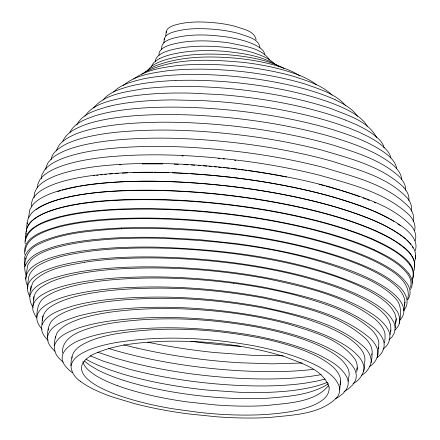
<?xml version="1.0" encoding="UTF-8"?>
<svg xmlns="http://www.w3.org/2000/svg" width="440" height="440" viewBox="0 0 440 440"><rect width="100%" height="100%" fill="white"/><g stroke="black" fill="none" stroke-linecap="round" stroke-linejoin="round"><path stroke-width="0.66" d="M356.851 370.057A181.615 47.333 6.3 0 0 354.827 358.919C339.097 338.245 311.85 331.534 288.266 323.994A130.911 34.117 6.3 0 0 227.48 312.395C188.529 307.868 148.951 306.807 110.033 312.191A181.61 47.333 6.3 0 0 79.635 319.011C71.412 322.014 62.64 325.408 57.167 332.613C54.285 339.257 52.861 347.666 56.133 354.409A144.337 37.615 6.3 0 0 63.206 362.12M55.358 337.937L55.369 336.743M404.817 303.281A173.641 45.254 6.3 0 0 404.899 302.077C404.465 293.216 397.276 286.891 390.825 281.738A199.65 52.036 6.3 0 0 363.22 266.376C345.384 258.698 326.799 252.945 308.017 248.089A187.083 48.758 6.3 0 0 237.567 234.707L199.667 230.637L162.355 228.586A199.579 52.014 6.3 0 0 110.473 229.361C85.971 231.451 60.489 233.415 38.121 244.514C26.224 249.585 22.039 264.418 26.285 275.82M25.85 259.105L25.872 257.857M37.571 187.946L37.615 185.455M256.091 39.825C254.711 30.811 242.66 29.145 235.554 26.439A38.792 10.109 6.3 0 0 218.526 23.188C203.72 21.615 188.281 20.9 173.888 25.361A58.267 15.186 6.3 0 0 167.437 29.145L166.265 31.383L165.776 35.855M166.227 32.571L166.265 31.383M84.667 262.224C66.913 265.798 46.453 267.999 33.275 281.76C29.596 289.405 27.671 300.207 33.27 307.439M30.811 290.351L31.037 286.275M369.556 366.603C374.451 363.396 378.334 358.017 377.889 351.945A191.45 49.896 6.3 0 0 370.398 338.492C340.934 313.352 301.152 305.503 264.358 297.275C213.626 287.936 161.634 284.444 110.187 288.822A191.455 49.896 6.3 0 0 75.471 294.069C60.726 296.995 22.858 308.368 42.24 329.307M377.603 356.208L378.873 343.007A191.45 49.896 6.3 0 0 371.382 329.549C350.141 310.519 321.684 302.594 294.861 294.927A154.594 40.293 6.3 0 0 233.58 283.228M394.928 330.094A171.1 44.594 6.3 0 0 399.372 323.219L399.745 317.752L397.738 312.103L393.465 306.312A198.743 51.799 6.3 0 0 368.17 288.794C302.44 258.621 229.031 249.854 157.427 247.176A198.891 51.838 6.3 0 0 105.21 248.463C87.137 249.992 69.003 252.247 51.601 257.548A170.814 44.517 6.3 0 0 29.744 269.44C25.537 273.955 24.31 281.193 28.012 286.368M259.957 47.938C259.177 38.417 246.367 36.454 239.113 33.605A41.014 10.692 6.3 0 0 218.977 29.772C203.302 28.248 186.923 27.544 171.76 32.544A62.706 16.341 6.3 0 0 166.007 35.865L164.357 38.467L163.862 42.938M45.881 169.406L46.101 166.848L48.175 162.465L51.887 158.378A176.561 46.013 6.3 0 1 106.42 141.059C149.023 136.076 192.137 137.979 234.68 142.643A189.987 49.517 6.3 0 1 332.084 161.238C358.627 169.857 388.278 177.309 407.814 198.583A176.556 46.013 6.3 0 1 411.301 211.167M34.045 197.61L34.469 192.907L36.641 188.419A182.644 47.602 6.3 0 1 97.691 166.359C142.016 161.31 186.852 163.361 231.088 168.273A200.376 52.223 6.3 0 1 332.233 187.578C360.025 196.531 390.945 204.281 411.609 226.281A182.649 47.602 6.3 0 1 415.173 240.796M164.225 39.853L164.357 38.467M25.438 237.407L26.598 228.492L28.859 224.246M26.664 227.233L27.154 222.761L28.358 217.948L31.46 213.384A183.095 47.718 6.3 0 1 101.613 192.159C124.19 190.218 146.878 190.036 169.516 190.828A201.218 52.437 6.3 0 1 372.048 229.493C384.527 235.015 397.073 241.104 407.16 250.487M28.54 217.833L29.871 209.407L32.95 204.578A183.782 47.9 6.3 0 1 109.389 182.523C140.553 180.306 171.859 181.154 202.978 183.623A202.004 52.646 6.3 0 1 350.768 211.833C370.101 218.664 389.862 226.006 405.922 239.124A183.782 47.9 6.3 0 1 415.36 258.269M25.658 279.158L27.616 265.216L30.718 260.497A170.814 44.517 6.3 0 1 52.58 248.606C69.982 243.304 88.116 241.049 106.194 239.525A198.891 51.838 6.3 0 1 158.406 238.233C230.01 240.917 303.418 249.678 369.149 279.851A198.743 51.799 6.3 0 1 394.449 297.368C402.204 304.53 400.901 313.841 399.372 323.219M30.129 296.654C26.296 291.77 27.522 285.307 28.298 279.648C28.55 273.559 33.011 269.044 37.758 265.788C54.175 256.256 73.414 253.578 91.922 250.954A197.582 51.497 6.3 0 1 140.465 247.995C171.622 247.72 202.774 249.728 233.679 253.671A175.835 45.826 6.3 0 1 305.63 267.399C328.268 273.499 350.818 280.759 371.393 292.177A197.588 51.497 6.3 0 1 391.611 308.165L394.867 313.451L396.209 318.67L394.565 332.514L391.848 337.216L388.96 339.84M41.448 178.799L41.894 174.74L44.836 169.626A179.245 46.717 6.3 0 1 108.548 148.693C153.918 144.215 199.7 146.74 244.844 152.405A194.194 50.611 6.3 0 1 324.275 167.662C353.969 176.814 387.536 184.426 409.662 207.806A179.119 46.684 6.3 0 1 413.155 221.293M33.028 305.564L34.007 296.62M36.669 317.906C37.01 310.189 37.879 301.455 45.238 297.077C54.582 290.763 65.615 287.755 76.45 285.125A191.455 49.896 6.3 0 1 111.172 279.879C151.927 276.298 193.034 278.053 233.58 283.234M48.081 340.236L47.119 339.394A153.692 40.056 6.3 0 1 42.031 324.742C41.822 317.884 43.945 311.058 49.99 307.214C57.255 302.275 65.615 299.409 73.992 296.973A188.535 49.137 6.3 0 1 110.941 290.433C161.75 285.5 213.191 288.772 263.346 297.968C299.096 306.136 338.437 313.478 366.273 339.174A188.524 49.132 6.3 0 1 372.036 353.865C372.224 362.302 369.341 371.052 361.559 375.315M54.995 351.219A149.441 38.946 6.3 0 1 48.131 342.177C46.827 335.066 47.311 326.618 51.876 320.716C58.713 313.88 68.085 310.618 77.094 307.742A185.35 48.306 6.3 0 1 109.214 301.356C159.819 295.427 211.261 298.502 261.3 307.632C283.673 312.02 305.899 317.708 326.97 326.535C339.449 332.206 352.457 338.476 361.163 349.454A185.372 48.312 6.3 0 1 364.606 362.461C365.195 371.217 360.965 379.682 352.995 383.625M62.524 353.056C61.589 340.956 73.079 333.982 83.028 330.445A177.073 46.151 6.3 0 1 111.331 323.175C159.621 315.716 209.094 318.45 257.043 327.074C278.52 331.326 299.904 336.842 319.875 345.966C330.484 351.357 342.161 357.324 347.881 368.33A177.067 46.151 6.3 0 1 348.81 376.86L348.32 381.326M80.476 381.387C71.638 375.436 69.262 366.988 72.017 356.857C73.865 348.2 82.891 344.086 90.217 340.83A171.705 44.754 6.3 0 1 114.043 334.158C164.995 325.292 217.575 328.999 267.954 339.62C285.527 343.8 303.034 348.981 319.099 357.385C327.393 362.192 336.617 367.73 340.098 377.195A171.699 44.748 6.3 0 1 340.021 384.648M161.436 49.61L162.113 45.117L163.928 42.68A68.492 17.853 6.3 0 1 171.875 38.605C189.849 33.523 208.972 34.507 227.282 37.042C236.814 38.621 246.373 40.783 255.14 44.957C259.055 47.141 264.346 49.764 264.71 54.83M339.669 389.923L340.648 380.98M356.736 372.13L357.225 367.659M384.566 342.859L385.055 338.388L384.995 333.828A193.847 50.523 6.3 0 0 374.902 318.918C344.003 295.207 304.562 286.847 267.284 278.74C219.23 269.836 170.137 266.162 121.314 268.78A194.024 50.567 6.3 0 0 78.045 273.922C65.104 276.733 51.739 279.796 40.7 287.469A161.315 42.042 6.3 0 0 33.754 299.866M390.363 334.499L390.852 330.027L390.715 325.232L388.944 320.513A195.965 51.073 6.3 0 0 373.208 304.981C351.566 291.06 326.711 283.245 302.066 276.529A169.246 44.11 6.3 0 0 233.756 263.494C198.891 259.028 163.686 257.054 128.546 258.28A195.965 51.073 6.3 0 0 84.662 262.224M399.955 320.089A173.641 45.254 6.3 0 0 403.92 311.02L404.899 302.077M407.66 299.062C410.795 287.425 401.704 277.816 392.865 271.739C378.521 261.899 362.307 255.277 346.011 249.425C292.149 231.33 235.455 222.965 178.882 219.61A199.887 52.096 6.3 0 0 122.634 219.038C98.538 220.181 74.179 222.112 51.013 229.284C40.568 233.211 26.147 238.486 25.13 251.482M412.198 283.008L412.687 278.537M415.146 260.134L415.635 255.662M414.167 270.413L414.656 265.942M51.056 159.671C52.135 151.839 60.022 147.406 66.352 143.968A173.168 45.133 6.3 0 1 115.115 132.38C158.884 127.941 203.071 130.345 246.642 135.784A185.73 48.406 6.3 0 1 322.141 150.194C350.652 158.708 381.827 166.254 403.876 187.501M395.549 323.57L396.209 318.67M27.319 288.585C27.863 279.444 36.713 274.335 44.11 270.837C59.004 264.649 75.031 261.982 90.937 259.897A197.582 51.491 6.3 0 1 139.486 256.938C170.643 256.658 201.795 258.671 232.7 262.614A175.835 45.826 6.3 0 1 304.651 276.342C327.289 282.436 349.839 289.696 370.414 301.12A197.588 51.497 6.3 0 1 390.627 317.103L393.888 322.394L395.23 327.613M47.328 337.821C49.605 324.566 65.263 320.595 76.114 316.685A185.35 48.306 6.3 0 1 108.24 310.305C158.846 304.365 210.281 307.45 260.321 316.569C282.695 320.964 304.92 326.651 325.991 335.478C338.47 341.149 351.472 347.418 360.179 358.391A185.372 48.312 6.3 0 1 363.622 371.399M25.262 241.197C28.38 225.539 47.119 221.326 60.142 217.179C89.194 210.205 119.257 209.094 149.012 209.115A200.42 52.234 6.3 0 1 204.144 211.822L222.827 213.686A196.02 51.084 6.3 0 1 312.879 229.708L329.076 234.108L343.921 238.716A200.398 52.228 6.3 0 1 381.684 254.199C391.809 259.809 402.418 265.887 408.848 275.858A178.701 46.574 6.3 0 1 410.388 287.419M26.175 231.704L26.625 229.9M26.928 228.696L27.379 226.886L30.481 222.327A183.095 47.718 6.3 0 1 100.634 201.097C123.211 199.161 145.899 198.974 168.531 199.766A201.218 52.443 6.3 0 1 371.074 238.436M71.033 365.8C72.886 357.137 81.906 353.023 89.238 349.767A171.705 44.748 6.3 0 1 113.069 343.101C159.594 334.934 207.521 337.541 253.841 345.802C275.913 350.218 298.04 355.9 318.12 366.327C326.414 371.135 335.638 376.673 339.119 386.139A171.699 44.748 6.3 0 1 337.243 397.111C320.293 414.87 292.391 414.854 269.632 417.489A130.246 33.941 6.3 0 1 216.359 416.768L188.177 413.875A133.359 34.755 6.3 0 1 134.673 403.667L112.184 396.902A130.246 33.946 6.3 0 1 80.471 381.387M151.448 66.891C152.361 62.777 156.255 60.363 159.731 58.542M371.646 355.009L372.031 353.865M56.491 150.882C58.68 142.093 67.645 137.687 75.213 134.233A169.604 44.204 6.3 0 1 123.635 124.009C158.961 120.813 194.557 122.155 229.806 125.675A180.351 47.003 6.3 0 1 335.791 145.904C358.067 153.203 381.661 160.457 399.295 176.632A169.604 44.204 6.3 0 1 405.598 190.234M390.429 331.177L390.852 330.027M69.905 132.391C74.503 122.656 86.042 119.047 95.469 115.654A160.485 41.828 6.3 0 1 146.465 107.789C174.922 106.26 203.467 107.448 231.814 110.27A168.047 43.797 6.3 0 1 332.035 129.399C350.724 135.328 369.694 141.84 385.709 153.456A160.485 41.828 6.3 0 1 396.666 168.394M378.092 348.436L378.582 347.264M37.626 184.828L39.595 180.186A181.291 47.245 6.3 0 1 105.177 157.179C152.669 152.477 200.613 155.304 247.836 161.513A197.918 51.579 6.3 0 1 319.374 175.17C350.746 184.25 385.044 192.203 409.475 215.264A181.286 47.245 6.3 0 1 414.579 230.681M84.904 116.248C93.505 103.169 111.001 100.639 125.136 97.257A148.495 38.698 6.3 0 1 190.432 93.115L221.007 94.672A152.048 39.628 6.3 0 1 345.29 120.016M54.39 345.686C57.888 335.395 69.427 331.502 78.661 327.954A181.61 47.328 6.3 0 1 109.059 321.134C158.604 314.479 209.143 317.372 258.22 326.277C280.126 330.589 301.906 336.182 322.427 345.114C334.07 350.675 346.478 356.802 353.848 367.862A181.615 47.333 6.3 0 1 355.278 380.76L352.726 384.857L348.931 388.459L344.091 391.584M76.824 124.9C82.72 113.075 97.405 109.813 109.032 106.321M24.893 266.8C29.244 254.309 43.675 250.245 54.967 246.461C72.765 241.654 91.146 239.591 109.494 238.299A199.573 52.014 6.3 0 1 161.376 237.529L198.682 239.575L236.588 243.65A187.088 48.758 6.3 0 1 307.038 257.031C325.815 261.888 344.405 267.636 362.236 275.319A199.65 52.03 6.3 0 1 389.846 290.675C396.297 295.829 403.48 302.159 403.92 311.02M30.058 295.218C33.231 286.423 42.587 282.464 50.584 279.12C61.298 275.286 72.468 272.976 83.683 271.161A195.971 51.073 6.3 0 1 127.562 267.218C162.701 265.997 197.912 267.971 232.777 272.437A169.246 44.11 6.3 0 1 301.087 285.472C325.732 292.188 350.587 300.003 372.229 313.923A195.96 51.073 6.3 0 1 387.965 329.45C391.958 336.138 389.4 344.938 383.009 349.085M42.026 324.742C47.608 313.033 61.715 309.656 73.007 305.916A188.535 49.137 6.3 0 1 109.956 299.376C160.771 294.443 212.212 297.715 262.361 306.906C298.117 315.079 337.458 322.421 365.293 348.117A188.524 49.132 6.3 0 1 371.052 362.808M62.805 141.24C66.82 131.967 76.912 127.897 85.723 124.504A165.385 43.104 6.3 0 1 137.907 115.5C168.223 113.564 198.66 114.736 228.877 117.667A174.526 45.485 6.3 0 1 335.704 138.055C355.234 144.37 375.188 151.19 391.65 163.829A165.385 43.104 6.3 0 1 401.594 179.669M328.807 385.226C314.743 403.073 286.913 402.974 266.315 405.581A119.774 31.213 6.3 0 1 214.907 404.877L187.611 401.957A123.118 32.087 6.3 0 1 148.588 394.79A121.858 31.763 6.3 0 1 117.243 385.583M103.147 99.951C109.654 91.707 120.588 88.93 130.224 86.103C145.189 82.533 160.556 81.12 175.896 80.471M147.846 70.23L149.556 68.085L151.938 66.044A124.08 32.335 6.3 0 1 162.805 60.66C182.76 54.109 204.122 53.449 224.928 54.489C245.124 56.095 265.903 58.977 284.091 68.442M93.505 107.954C105.127 93.907 125.197 92.103 141.972 88.974C173.454 85.052 205.343 86.136 236.841 89.26C269.027 92.791 301.136 98.538 331.881 108.884C347.919 115.522 368.165 120.962 376.607 137.626M403.607 310.338C410.839 303.171 405.587 292.077 398.976 286.468C383.559 272.91 364.045 265.37 345.032 258.363C291.17 240.268 234.476 231.907 177.903 228.553A199.887 52.096 6.3 0 0 121.649 227.981M113.581 91.955C121.176 84.128 132.435 81.587 142.643 79.008C162.607 74.954 183.068 74.212 203.385 74.558A120.989 31.532 6.3 0 1 335.06 99.682M144.738 72.721L145.624 71.803A144.941 37.774 6.3 0 1 156.068 65.654C182.407 55.633 211.415 55.974 239.085 58.487A65.89 17.171 6.3 0 1 275.803 65.489C284.213 68.046 292.606 71.055 299.976 75.939M123.057 85.701C135.108 75.086 151.965 73.018 167.25 70.785C190.146 68.305 213.268 68.882 236.17 70.983A108.537 28.287 6.3 0 1 305.85 84.282C319.985 89.331 335.957 93.901 345.834 105.936M328.548 383.708C310.783 395.07 288.756 396.424 268.285 398.189A124.718 32.505 6.3 0 1 238.024 398.514A126.269 32.907 6.3 0 1 190.284 394.625A128.189 33.407 6.3 0 1 158.823 389.378A127.237 33.16 6.3 0 1 130.328 382.404A125.493 32.709 6.3 0 1 97.251 369.71L89.595 365.156L84.508 361.103M376.932 357.649C381.716 354.398 384.978 348.645 384.016 342.766A193.847 50.523 6.3 0 0 373.918 327.855C343.019 304.15 303.584 295.79 266.299 287.678C218.251 278.779 169.153 275.105 120.335 277.717A194.024 50.567 6.3 0 0 77.061 282.865C64.119 285.675 50.76 288.739 39.715 296.411A161.315 42.042 6.3 0 0 33.083 310.794L35.244 315.766L36.542 317.361M133.645 79.019C146.465 69.68 162.778 67.381 178.123 65.516C199.408 63.558 220.853 64.306 242.083 66.556A95.381 24.86 6.3 0 1 294.541 76.654C307.731 81.015 321.981 85.157 332.118 95.156M335.561 398.646L338.327 397.161L342.958 393.602L346.126 389.796A177.067 46.145 6.3 0 0 346.896 377.273C341.176 366.262 329.505 360.3 318.895 354.91C298.925 345.78 277.536 340.269 256.058 336.017C208.115 327.393 158.637 324.659 110.352 332.118A177.073 46.145 6.3 0 0 82.043 339.389C71.357 342.832 54.934 353.766 65.516 366.245A138.397 36.069 6.3 0 0 72.353 372.675M327.399 382.278C316.707 386.782 305.162 388.812 293.728 390.379A133.084 34.683 6.3 0 1 238.744 392.243L207.917 390.115A139.915 36.46 6.3 0 1 161.997 383.504A139.915 36.465 6.3 0 1 121.017 373.527L109.285 369.633L98.813 365.53A133.078 34.683 6.3 0 1 86.075 359.271M325.105 379.055L316.14 381.249L305.179 383.152A139.024 36.234 6.3 0 1 265.507 385.946C239.498 386.161 213.505 384.219 187.743 380.721A151.052 39.369 6.3 0 1 128.486 368.973L103.604 361.251L90.189 355.795M86.389 203C111.128 199.854 136.125 199.304 161.035 199.881A200.09 52.146 6.3 0 1 375.089 240.73M313.335 369.369C292.122 371.894 270.699 371.932 249.376 371.195A165.16 43.043 6.3 0 1 218.829 369.177A167.343 43.615 6.3 0 1 119.521 351.665A165.275 43.076 6.3 0 1 108.603 348.458M96.723 175.302L98.076 175.164M100.793 174.889L102.151 174.752M104.863 174.477L106.222 174.339M109.615 173.993L112.299 173.773M115.61 173.564L118.267 173.393M122.243 173.146L127.562 172.854M121.655 227.981C94.353 229.493 66.225 231.16 40.711 241.874C31.73 245.729 20.845 254.529 25.256 265.507M119.62 164.786L120.984 164.725M302.132 362.995L272.019 363.858L238.425 362.698A171.639 44.732 6.3 0 1 203.621 359.552A172.931 45.067 6.3 0 1 137.055 348.095M132.93 172.695L153.076 172.425M142.093 163.9L162.844 163.9M283.102 355.779L252.038 355.295L214.467 352.517A177.161 46.173 6.3 0 1 147.521 342.15M154.418 172.43L168.46 172.7M172.464 172.816L188.056 173.569M174.273 164.17L178.393 164.357M183.882 164.604L188.001 164.786M190.102 173.679L212.124 175.34L230.109 177.215A200.387 52.223 6.3 0 1 331.249 196.521C350.916 202.246 370.59 208.632 388.658 218.444M181.869 155.898L183.238 155.98M240.713 346.313L236.011 346.038A180.675 47.086 6.3 0 1 190.894 341.248M191.406 164.978L194.777 165.22M198.149 165.462L200.849 165.66M203.544 165.853L206.916 166.095M218.46 158.516L219.802 158.631M208.94 166.243L211.651 166.507M214.363 166.777L216.403 166.975M218.438 167.173L221.15 167.442M223.185 167.64L225.22 167.844M226.578 167.976L229.284 168.278M223.146 158.928L224.483 159.082M234.504 160.254L235.846 160.413M231.314 168.526L236.72 169.197M238.068 169.367L240.097 169.62M241.45 169.785L243.474 170.038M244.827 170.203L246.851 170.456M319.033 184.283L324.803 185.84M326.084 186.186L340.219 190.223M341.506 190.619L349.239 193.006M349.872 193.226L359.31 196.57M97.63 352.171L115.313 358.111L129.179 361.961A159.709 41.624 6.3 0 0 191.879 373.929C223.713 378.026 255.893 380.028 287.98 378.422A144.111 37.56 6.3 0 0 321.139 374.611M363.083 197.906L366.168 199.166M367.4 199.672L369.248 200.431M374.182 202.455L375.414 202.961M345.301 120.016L354.97 124.058A148.472 38.698 6.3 0 1 383.191 144.98L384.142 148.049M371.091 238.431C383.559 243.969 396.099 250.047 406.181 259.424A183.095 47.718 6.3 0 1 412.605 279.043M375.04 240.735C387.701 246.851 401.043 253.352 409.833 264.743M374.055 249.673C386.722 255.794 400.065 262.295 408.854 273.68M335.038 99.682C343.354 103.829 352.204 108.29 357.473 116.27M389.84 219.065L391.028 219.692M391.617 220.006L393.894 221.452M397.875 223.988L399.014 224.714M278.773 66.347C262.576 55.622 242.473 53.251 223.625 51.2C205.876 49.995 187.798 50.391 170.456 54.698A103.642 27.011 6.3 0 0 159.737 58.542M316.245 84.574C306.774 77.27 295.185 73.524 283.872 70.131A80.927 21.093 6.3 0 0 242.924 62.321C210.556 59.499 175.577 57.321 145.497 71.841A163.026 42.488 6.3 0 0 141.84 74.173M399.586 225.071L400.642 225.924M274.048 63.415C267.861 57.31 259.221 54.615 251.114 52.09A47.3 12.331 6.3 0 0 226.76 47.449C207.422 45.523 187.435 45.248 168.591 50.639A87.406 22.781 6.3 0 0 160.182 54.373C157.746 55.985 155.089 58.498 155.502 61.694M367.323 126.17L364.513 122.078L360.184 117.953L354.36 113.828A132.077 34.419 6.3 0 0 175.923 80.487M269.808 60.137C261.179 47.476 243.353 46.09 229.565 42.95C210.051 40.315 189.728 39.474 170.572 44.776A76.593 19.96 6.3 0 0 161.255 49.462L159.187 52.288L158.989 55.281M82.847 361.702C84.453 367.736 89.997 371.553 94.82 374.968A119.13 31.048 6.3 0 0 117.249 385.583M25.927 232.936L26.186 234.251M25.333 243.854L24.943 241.879L25.619 237.435L27.88 233.184A181.935 47.416 6.3 0 1 85.371 211.926C110.127 208.813 135.13 208.236 160.05 208.824A200.09 52.146 6.3 0 1 374.116 249.667M48.306 328.878L48.538 330.121M24.893 254.507C21.604 236.121 46.14 230.329 59.163 226.122C88.215 219.148 118.278 218.037 148.032 218.059A200.42 52.234 6.3 0 1 203.165 220.77L221.848 222.629A196.097 51.106 6.3 0 1 311.905 238.645L328.097 243.051L342.936 247.66A200.398 52.228 6.3 0 1 380.699 263.142C390.83 268.752 401.434 274.824 407.864 284.796A178.701 46.574 6.3 0 1 407.572 299.954M31.444 206.487L31.191 204.617L32.401 199.826A184.014 47.96 6.3 0 1 55.787 183.601A183.15 47.735 6.3 0 1 90.755 175.747C136.334 169.923 182.545 172.04 228.102 176.952A202.01 52.646 6.3 0 1 283.041 185.273A202.202 52.701 6.3 0 1 334.499 197.401C358.859 204.864 383.884 212.795 404.492 228.278A184.745 48.147 6.3 0 1 415.855 244.338A183.398 47.795 6.3 0 1 415.25 250.575M27.154 222.761L27.319 223.982M72.017 356.857L72.088 358.111M407.182 250.487A183.095 47.718 6.3 0 1 414.502 267.146M93.236 175.747A182.644 47.602 6.3 0 1 94.617 175.56M57.788 191.543A183.15 47.735 6.3 0 1 60.929 190.575M62.233 190.207A183.15 47.735 6.3 0 1 64.224 189.656M64.9 189.481A183.15 47.735 6.3 0 1 76.626 186.846M77.248 186.725A183.15 47.735 6.3 0 1 78.507 186.489M79.783 186.257A183.15 47.735 6.3 0 1 89.776 184.69C135.355 178.865 181.561 180.978 227.123 185.895A202.01 52.646 6.3 0 1 282.057 194.216A202.202 52.701 6.3 0 1 333.52 206.344C357.874 213.807 382.899 221.738 403.507 237.221A184.745 48.147 6.3 0 1 405.73 239.113M406.752 240.059A184.745 48.147 6.3 0 1 410.745 244.442M412.187 246.499A184.745 48.147 6.3 0 1 413.072 248.028M36.075 209.759A183.782 47.9 6.3 0 1 37.186 208.962M37.669 208.632A183.782 47.9 6.3 0 1 108.411 191.466C139.574 189.25 170.874 190.097 201.999 192.566A202.004 52.646 6.3 0 1 349.789 220.77C369.116 227.607 388.877 234.944 404.943 248.067A183.782 47.9 6.3 0 1 414.502 266.563M390.896 157.905A155.001 40.398 6.3 0 0 368.231 136.593L359.343 132.281L349.201 128.084L337.909 124.053A160.49 41.828 6.3 0 0 219.808 101.734L203.715 100.656L172.695 99.913A154.996 40.398 6.3 0 0 109.026 106.321M403.87 187.501A173.168 45.133 6.3 0 1 408.848 200.486M248.199 170.643A197.918 51.579 6.3 0 1 286.539 177.023M409.882 264.743A181.935 47.416 6.3 0 1 412.616 277.882M28.914 224.252A181.935 47.416 6.3 0 1 86.356 202.989M408.903 273.686A181.935 47.416 6.3 0 1 410.427 289.586M404.608 304.469A173.641 45.254 6.3 0 1 404.278 305.646M137.055 348.095A171.793 44.776 6.3 0 1 123.662 344.779M42.581 320.491A153.692 40.056 6.3 0 1 43.01 315.799M329.115 387.107C330.006 397.282 319.303 402.914 311.273 406.137C296.577 411.565 280.874 413.424 265.337 414.519A119.774 31.213 6.3 0 1 213.923 413.82L200.261 412.561L173.201 408.848A122.007 31.796 6.3 0 1 116.264 394.526A119.13 31.048 6.3 0 1 93.836 383.911C87.918 379.885 80.377 374.182 81.626 366.069C83.292 360.245 88.759 356.791 93.797 354.096C115.313 344.399 139.315 342.534 162.586 341.341C204.094 340.285 246.109 344.526 285.813 357.055C301.725 363.451 322.85 369.155 329.115 387.107"/></g></svg>
